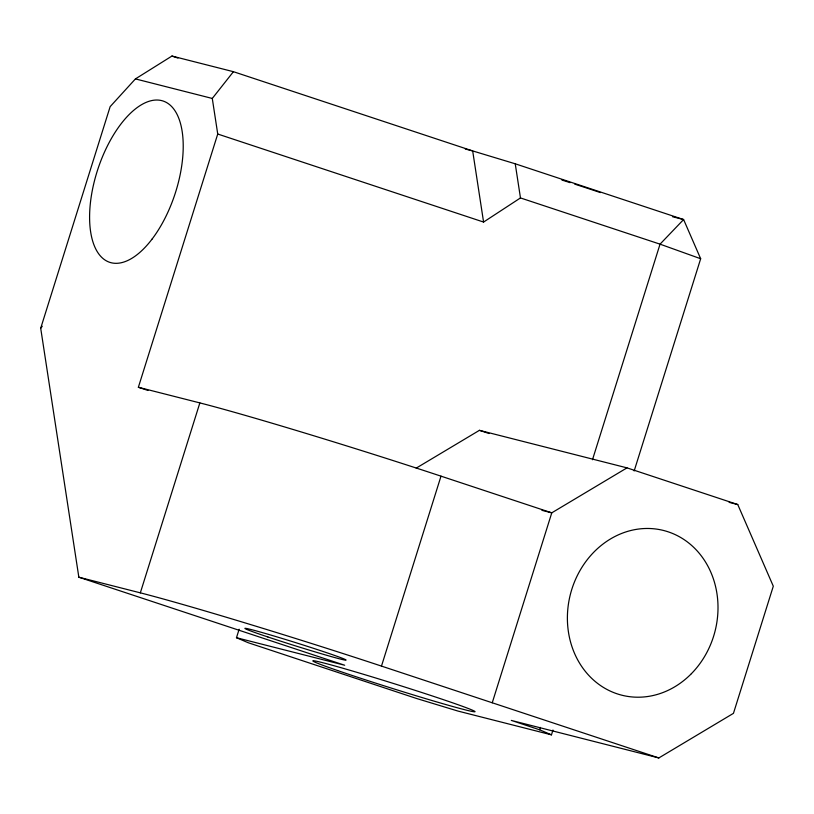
<?xml version="1.0" encoding="UTF-8"?>
<svg xmlns="http://www.w3.org/2000/svg" width="814" height="814" viewBox="0 0 814 814"><rect width="100%" height="100%" fill="white"/><g stroke="black" fill="none" stroke-linecap="round" stroke-linejoin="round"><path stroke-width="1.22" d="M239.143 629.232L236.477 637.718L344.688 665.241L78.846 577.207L40.7 328.246L110.144 106.654L135.429 78.907L171.937 56.054L233.415 71.693L472.68 150.926L515.242 163.797L683.607 219.546L700.671 258.74L634.167 470.95M147.995 390.455L138.37 387.271L217.735 134.025L212.281 98.453L233.415 71.693M78.846 577.207L140.334 592.846L199.857 402.91A185.857 5.515 17.4 0 1 441.005 476.159L551.77 512.84L626.994 467.867L737.759 504.548L773.3 586.202L733.455 713.339L658.841 757.946L511.284 720.41L539.641 729.802L551.465 734.849L552.971 730.046M658.841 757.946L381.481 666.096L441.005 476.159M492.246 702.777L551.77 512.84L541.931 510.337M592.48 459.747L660.042 244.159L683.607 219.546L672.547 216.738M539.641 729.802L540.394 727.401M40.7 328.246L42.267 326.261M217.735 134.025L483.577 222.059L520.472 197.934L660.042 244.159L700.671 258.74M416.208 468.131L479.436 430.331L626.994 467.867M465.293 149.043L472.68 150.926L483.577 222.059M135.429 78.907L212.281 98.453M729.151 502.36L737.759 504.548M138.37 387.271L199.857 402.91M551.465 734.849L458.017 711.08L416.676 698.524L248.311 642.765L236.477 637.718M171.937 56.054L177.951 58.048M479.436 430.331L489.072 433.526M515.242 163.797L520.472 197.934M140.334 592.846A185.857 5.515 17.4 0 1 381.481 666.096M561.925 180.047A84.961 2.523 17.4 0 1 570.085 182.651M574.755 184.147A84.961 2.523 17.4 0 1 600.396 192.582M267.837 636.955A53.103 1.577 17.4 0 0 346.011 660.134A53.103 1.577 17.4 0 0 272.364 635.52A53.103 1.577 17.4 0 0 267.837 636.955M152.167 238.97A84.961 40.527 -71.7 0 0 166.728 102.656A84.961 40.527 -71.7 0 0 90.344 203.459A84.961 40.527 -71.7 0 0 152.167 238.97M337.617 670.543A84.961 2.523 17.4 0 0 472.629 711.548A84.961 2.523 17.4 0 0 371.672 676.76A84.961 2.523 17.4 0 0 337.617 670.543M691.391 673.687A84.961 74.634 -75.7 0 0 668.091 531.796A84.961 74.634 -75.7 0 0 568.599 633.027A84.961 74.634 -75.7 0 0 691.391 673.687"/></g></svg>
